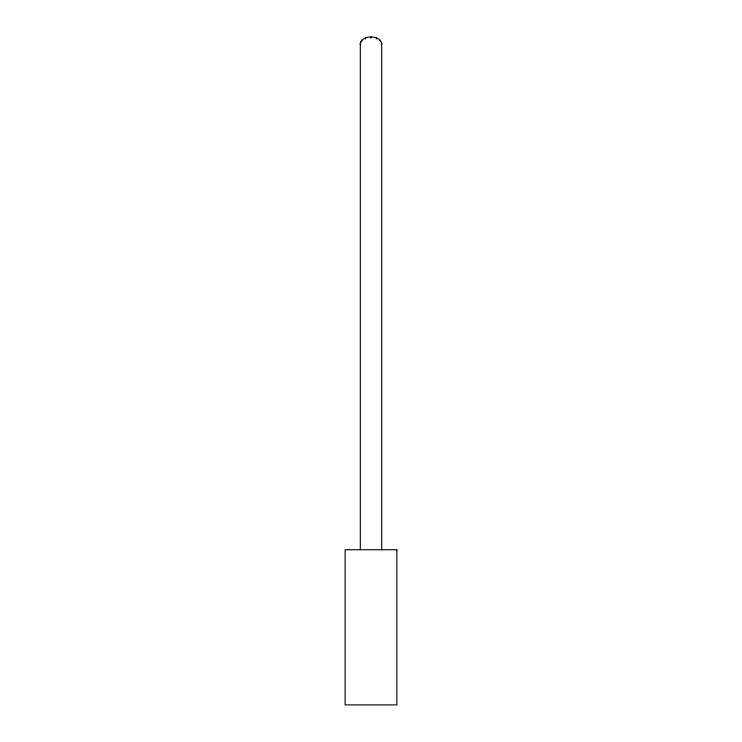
<?xml version="1.0" encoding="UTF-8"?>
<svg xmlns="http://www.w3.org/2000/svg" width="742" height="742" viewBox="0 0 742 742"><rect width="100%" height="100%" fill="white"/><g stroke="black" fill="none" stroke-linecap="round" stroke-linejoin="round"><path stroke-width="1.11" d="M360.297 549.739L360.297 43.221C362.847 34.828 379.153 34.828 381.703 43.221L381.703 549.739M381.703 43.221L381.342 44.984M360.658 42.173L361.196 41.524M360.297 43.221L360.658 44.984M380.266 40.161L380.266 40.866M376.352 37.916L376.352 38.89M371 37.1L371 38.157M365.648 37.916L365.648 38.89M361.734 40.161L361.734 40.866M396.859 549.739L345.141 549.739L345.141 704.9L396.859 704.9L396.859 549.739"/></g></svg>
